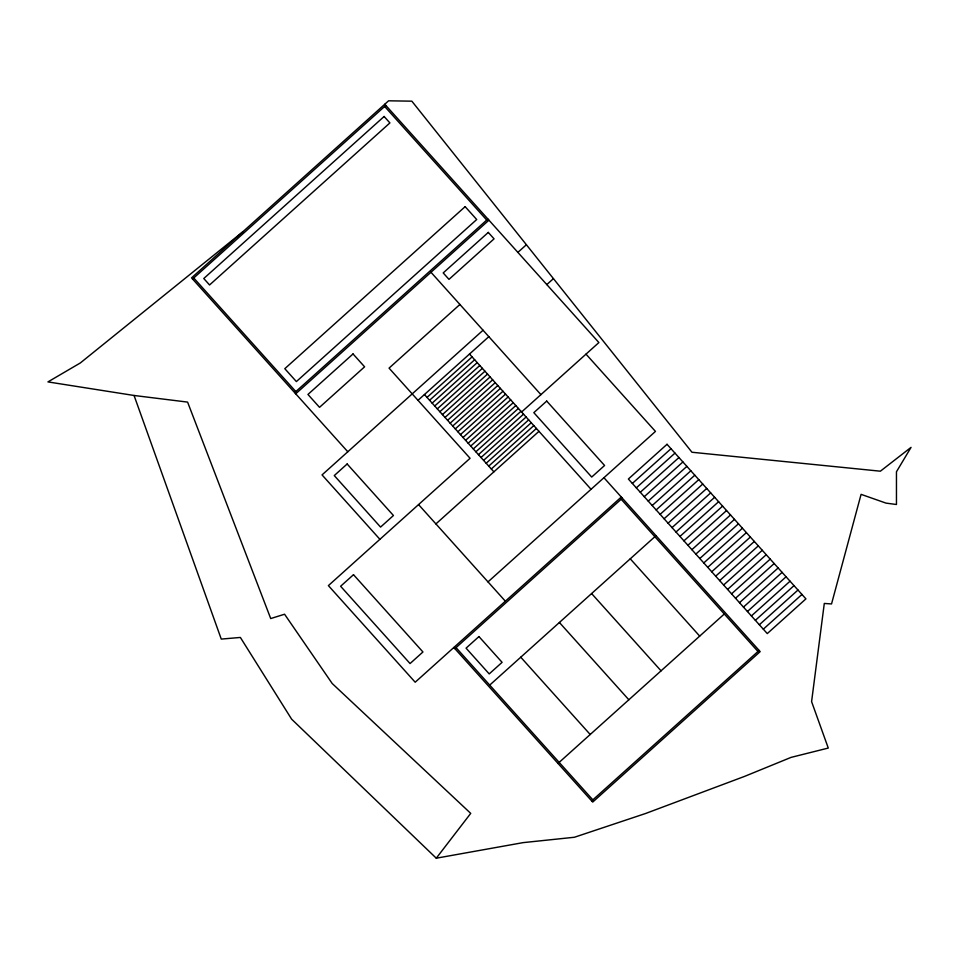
<?xml version="1.0" encoding="UTF-8"?>
<svg xmlns="http://www.w3.org/2000/svg" width="959" height="959" viewBox="0 0 959 959"><rect width="100%" height="100%" fill="white"/><g stroke="black" fill="none" stroke-linecap="round" stroke-linejoin="round"><path stroke-width="1.44" d="M134.056 395.48L221.265 639.09L240.373 637.447L291.644 719.19L436.273 858.197L470.725 813.376L332.198 683.503L284.571 614.228L270.714 618.555L187.592 402.097L134.056 395.48L47.95 381.91L80.328 362.958L243.083 231.575M192.591 279.021L385.806 105.418M294.677 392.639L487.891 219.024M295.72 393.801L488.934 220.186M459.9 304.471L389.054 368.124L470.078 458.294L328.386 585.613L415.187 682.221L621.288 497.038M517.872 252.385L526.395 244.737M483.048 330.232L322.044 474.909L379.908 539.318M417.992 400.335L488.838 336.669M546.81 284.595L553.439 278.625M427.007 397.41L472.092 356.904M429.584 400.275L474.669 359.757M432.149 403.128L477.234 362.622M434.727 405.993L479.812 365.487M437.292 408.858L482.377 368.352M439.869 411.723L484.954 371.205M442.435 414.588L487.52 374.07M445.012 417.441L490.097 376.935M447.589 420.306L492.662 379.8M450.155 423.171L495.24 382.665M452.732 426.036L497.817 385.518M455.297 428.889L500.382 388.383M457.875 431.754L502.96 391.248M460.44 434.619L505.525 394.113M463.017 437.484L508.102 396.978M465.583 440.349L510.668 399.831M468.16 443.202L513.245 402.696M470.737 446.067L515.81 405.561M473.302 448.932L518.387 408.426M475.88 451.797L520.965 411.279M521.6 411.998L598.895 342.555L384.775 104.255M478.445 454.662L523.53 414.144M481.022 457.515L526.107 417.009M483.588 460.38L528.673 419.874M486.165 463.245L531.25 422.739M488.73 466.11L533.815 425.592M491.308 468.975L536.393 428.457M435.913 523.914L538.97 431.322M487.999 581.885L655.453 431.418L586.009 354.135M632.353 483.432L671 448.716M454.878 648.656L622.331 498.189M636.32 487.855L674.968 453.127M640.288 492.267L678.936 457.551M644.256 496.69L682.904 461.962M648.224 501.101L686.872 466.386M652.192 505.513L690.84 470.797M656.16 509.936L694.807 475.208M660.128 514.348L698.775 479.632M664.096 518.771L702.743 484.043M668.063 523.182L706.711 488.467M489.665 685.146L656.016 535.673M672.031 527.606L710.679 492.878M675.999 532.017L714.647 497.289M679.967 536.429L718.615 501.713M683.935 540.852L722.583 506.124M687.903 545.263L726.55 510.548M691.871 549.687L730.518 514.959M695.838 554.098L734.486 519.37M699.806 558.51L738.454 523.794M703.786 562.933L742.422 528.205M707.754 567.344L746.39 532.629M711.722 571.768L750.358 537.04M715.69 576.179L754.325 541.463M719.658 580.603L758.293 545.875M723.625 585.014L762.261 550.286M727.593 589.425L766.229 554.71M731.561 593.849L770.197 559.121M735.529 598.26L774.165 563.544M558.006 763.424L724.381 613.928M739.497 602.684L778.133 567.956M743.465 607.095L782.1 572.367M747.433 611.506L786.08 576.791M751.4 615.93L790.048 581.202M755.368 620.341L794.016 585.625M759.336 624.765L797.984 590.037M763.304 629.176L801.952 594.46M591.679 800.909L759.132 650.454M436.273 858.197L523.158 842.625L574.429 837.255L645.515 813.52L744.592 776.382L791.043 757.394L828.276 748.056L811.59 701.628L824.296 603.451L831.537 603.942L861.086 494.353L886.02 503.115L896.461 504.506L896.461 471.768L911.05 447.362L880.374 471.193L691.966 452.252L411.843 101.175L388.611 100.803L191.548 277.87L347.805 451.761M384.655 106.461L486.74 220.067M430.975 272.272L540.924 394.64M603.93 477.714L760.175 651.605L592.722 802.072L453.835 647.493M621.168 499.231L757.982 651.485M469.514 354.039L591.044 489.282M630.255 558.821L699.698 636.117M424.441 394.545L493.885 471.828M591.607 593.549L661.051 670.832M559.409 622.487L628.852 699.77M418.556 504.59L505.357 601.197M193.754 277.99L295.84 391.596M520.761 657.203L590.205 734.498M456.04 647.613L592.842 799.866M384.115 116.483L203.776 278.518L209.565 284.967L389.905 122.92L384.115 116.483M465.139 206.653L284.799 368.688L296.379 381.574L476.707 219.527L465.139 206.653M353.032 353.943L307.947 394.449L319.527 407.335L364.6 366.817L353.032 353.943M488.287 232.414L443.202 272.919L448.98 279.369L494.065 238.851L488.287 232.414M347.146 463.988L334.271 475.568L380.567 527.09L393.442 515.51L347.146 463.988M353.499 574.693L340.613 586.261L410.056 663.556L422.943 651.976L353.499 574.693M546.714 401.078L533.827 412.658L591.703 477.055L604.578 465.487L546.714 401.078M667.032 444.293L628.385 479.021L767.272 633.587L805.92 598.872L667.032 444.293M478.949 636.572L466.062 648.152L489.21 673.913L502.096 662.333L478.949 636.572"/></g></svg>
